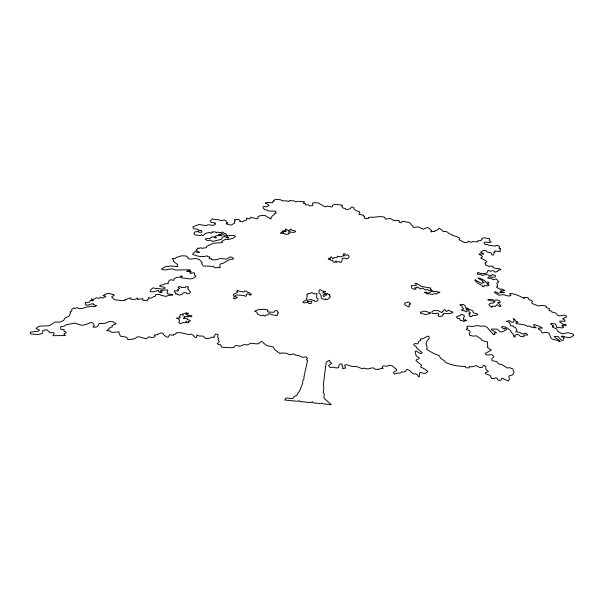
<?xml version="1.0" encoding="UTF-8"?>
<svg xmlns="http://www.w3.org/2000/svg" width="604" height="604" viewBox="0 0 604 604"><rect width="100%" height="100%" fill="white"/><g stroke="black" fill="none" stroke-linecap="round" stroke-linejoin="round"><path stroke-width="0.91" d="M91.521 299.078L91.521 299.848L93.25 300.528L93.016 300.913L90.517 300.422L89.067 302.287L85.798 302.393L85.081 303.11L85.942 304.031L85.557 304.839C88.214 306.311 90.932 302.936 93.673 303.925L93.212 304.726L96.572 305.465C95.243 308.289 90.743 304.733 88.584 306.93C85.572 306.439 83.352 309.089 80.355 308.387L79.29 308.878L77.418 307.572L74.564 308.636L73.922 307.821L71.627 309.459L71.944 310.954L70.026 312.034L70.63 313.083L68.758 316.315L65.028 318.044L63.609 320.52L59.509 322.174L55.16 321.977L49.671 325.518C45.179 326.824 39.615 324.401 36.014 328.387L39.502 330.071L38.331 331.105L30.751 332.094L30.2 332.427L30.819 333.989L37.69 334.525L42.099 333.642L42.982 331.641L42.642 330.531L46.599 329.693L49.218 331.792L49.46 332.661L53.922 332.713L54.277 333.212L52.805 335.688L65.345 335.552L63.888 333.869L66.062 332.842L66.123 332.268L64.092 331.415L64.009 329.444L60.815 329.376L60.528 327.315L61.034 326.719L64.59 325.933L65.934 324.861L74.662 323.072L81.699 325.337L85.602 324.597L90.955 322.498L92.85 323.072L94.398 325.835L92.842 326.892L94.843 327.323L97.644 326.553L98.724 324.031L99.803 323.578L104.907 323.344L109.384 321.517L111.989 321.675L113.19 321.789L114.156 322.959L115.968 323.132L115.575 324.182L112.027 325.473L112.253 326.862L108.78 328.274L109.218 328.961L106.546 330.652L110.426 331.007L110.736 331.777L112.367 332.472L119.079 331.845L119.101 333.551L120.611 336.269L126.583 337.175L127.769 339.569L132.359 339.259L135.606 338.278L136.738 337.092C140.287 335.869 143.057 338.859 146.508 338.595L148.78 336.873L151.974 337.508L154.586 337.017L155.137 336.209L154.201 335.054L157.055 334.797L160.415 333.008L162.853 333.242L163.548 334.578L166.213 336.866L168.282 337.175L169.505 334.737L173.673 335.25L173.665 334.397L175.802 334.08L176.308 332.864C180.37 332.125 184.537 333.34 188.335 334.654L191.113 334.08L193.356 335.356L193.952 336.685L195.666 337.485L196.406 337.455L196.972 334.963L199.139 336.02L202.952 336.073L205.76 338.466L207.889 338.67L213.069 336.941L213.892 337.659L215.364 334.042L217.984 334.291L217.659 337.281L218.535 338.414L218.074 339.214L219.237 341.66L217.281 343.616L218.595 344.597L220.732 344.808L221.457 347.043L223.571 347.353L231.777 347.715L234.095 347.398L235.152 345.767L235.968 345.526L240.196 346.145L243.978 344.574L247.557 344.922L250.773 343.238L256.7 343.887L258.92 343.601L260.075 342.06L261.796 341.487L265.7 344.831L267.844 345.873L273.416 346.99L274.39 349.361L280.105 353.665L280.996 352.978L286.583 353.264L289.724 354.767L293.68 353.952L295.869 355.28L298.859 355.567L302.159 357.274L306.175 356.881L307.481 358.482L306.379 359.682L307.542 360.497L303.918 377.085L304.038 378.565L302.717 380.875L302.589 383.585L299.373 391.513L297.961 392.736A5.965 3.752 1.9 0 1 294.903 396.201L293.937 396.654L293.31 398.172L292.193 398.617L286.923 397.991L285.835 398.255L284.665 400.007L297.274 401.267L299.274 400.739L299.607 401.501L310.667 402.611L312.487 401.698L312.789 402.823L321.252 403.668L321.977 403.064L323.299 403.88L331.279 404.68L324.431 398.587L323.94 397.825L324.235 393.989L323.095 392.215A33.477 20.883 1.8 0 0 323.351 384.74L326.13 362.883L326.379 362.075L329.21 360.286L329.935 360.769L329.935 362.219L331.853 363.306L328.584 365.639L330.275 367.496L334.065 367.164L335.59 367.881L338.051 367.844L338.799 367.564L338.882 365.254L340.596 363.812L342.264 364.325L342.121 366.273L342.951 367.058L342.611 368.787L345.647 367.957L344.65 365.677L344.718 365.126L346.062 364.627L352.698 366.613L356.67 366.5L362.241 368.772L363.533 368.161L367.489 368.923L372.457 367.821L374.035 368.221L374.948 369.172L378.557 369.527L378.806 369.067L383.117 368.266L382.332 368.07L382.257 366.598L383.525 365.873L387.511 366.266L388.591 365.284L391.785 365.601L396.768 369.618L396.707 370.592L394.201 371.822L393.529 372.751L394.404 374.148L396.956 373.212L400.429 373.061L401.509 371.807L403.933 372.049L405.382 371.452L406.681 369.497L407.481 369.58L409.082 370.101L413.211 373.838L415.854 373.982L417.47 374.759L418.444 376.851L419.259 376.805L419.531 373.355L420.158 372.426L424.816 373.634L427.874 371.475L425.057 369.24L420.663 366.99L421.69 365.284L415.997 360.679L416.828 359.463L418.821 358.836L419.236 358.059L416.133 355.658L415.069 351.52L416.058 350.932L419.727 353.234L421.29 353.385L422.279 352.789L416.715 348.047L416.737 347.149L413.891 345.088L413.732 344.174L414.903 343.623L417.983 343.804L418.61 341.653L420.746 340.316L420.195 339.063L423.064 338.678L427.866 336.088L429.029 336.677L429.346 338.044L426.583 341.834L426.024 344.121L427.164 347.081L426.605 349.422L434.329 353.778L439.191 355.567L440.603 358.263L444.665 360.928L445.035 362.219C451.399 365.231 458.391 366.364 465.495 366.507L466.099 367.836L469.119 367.813L469.399 366.568L471.898 366.809L476.246 365.647L479.931 367.587L482.566 367.209L483.457 365.193L484.174 365.367L485.895 366.794L485.963 369.55L488.447 371.392L485.533 372.721L485.246 373.551L490.086 375.431L491.641 378.421L493.815 378.527L495.552 377.817L497.039 378.187L498.368 380.407L500.527 380.286L501.554 379.727L501.75 378.323L502.664 378.406L508.372 381.109L509.534 379.055L508.757 376.685L509.346 375.748L512.524 374.925L514.049 372.396L512.879 368.923L509.225 367.594L507.67 368.138L501.932 364.673L498.368 363.774L496.745 361.57L492.071 360.709L491.852 358.527L493.959 356.858L493.158 355.711L491.913 354.661L487.639 355.039L485.782 354.593L485.231 353.483L491.437 350.01L489.799 349.331L487.096 346.862L487.911 346.039L487.277 344.053L487.745 342.068L481.849 340.49L481.766 339.471L476.405 335.839L473.136 336.156L469.565 335.197L469.217 333.182L470.04 332.396L469.776 330.856L466.197 329.437L467.194 328.455L467.896 328.523L466.764 326.953L467.76 326.077L471.943 326.47L478.126 325.594L480.263 326.273L484.219 325.971L487.118 327.3L493.423 334.563L494.827 334.503L494.155 333.144L496.571 332.781L491.354 329.739L491.626 328.984L497.402 329.233L500.331 331.951L502.928 331.702L506.658 329.414L505.812 328.266L504.619 328.448L504.363 329.203L502.113 327.829L501.501 327.096L501.803 326.741C505.744 325.918 508.206 328.916 510.878 330.977L511.271 332.585L512.985 333.536L513.8 336.783L515.227 336.919L514.638 335.273L517.334 334.435L518.806 334.873L520.452 336.413L522.611 336.715L524.061 336.534L523.457 336.081L523.985 335.069L527.594 335.054L526.945 333.929L525.261 333.234L523.351 334.027L521.244 333.559L520.142 332.479L515.657 331.702L517.016 330.335L515.348 327.3L513.257 326.756L513.476 326.092L510.327 325.616L510.048 323.533L509.104 322.166L506.235 321.305L509.814 320.626L511.226 322.03L513.559 322.249L514.064 320.43L513.173 318.421L515.016 319.599L515.318 320.633L516.526 321.592L517.794 321.879L517.892 322.566L515.627 322.778L516.692 323.82L522.475 324.446L526.326 325.413L527.428 326.462L529.195 325.941L531.256 327.164L535.529 327.745L536.148 327.715L533.853 326.122L533.853 324.408L538.119 325.835L542.558 328.063L538.557 328.198L538.602 329.248L540.837 330.418L541.886 332.615L543.049 332.993L544.498 332.427L547.647 332.547L549.429 333.597L550.493 337.251L551.588 338.701L553.355 339.591L557.945 340.301L558.994 341.487L560.293 341.615C558.994 339.055 555.514 338.852 554.245 336.36L558.036 336.458L561.607 340.384L563.298 340.188L563.283 338.746L564.521 337.968L561.373 336.594L561.773 336.277L562.815 336.02L565.412 337.07L569.972 337.689L573.8 335.386L573.204 334.276C570.372 332.585 566.409 332.555 563.366 333.695L561.448 333.506L557.651 331.226L556.699 329.052L552.388 327.006L552.554 326.334L553.596 326.175L550.637 323.857L551.135 323.314L555.612 324.152L557.024 327.7L559.07 327.209L561.561 327.957L563.177 327.594L563.819 327.051L561.705 325.918L562.505 325.397L566.197 325.397L566.024 324.703L562.845 324.235L559.636 321.66L559.968 321.109L565.087 321.222L564.71 319.992L562.656 318.723L566.469 317.024L566.499 316.043C563.902 313.28 560.082 317.561 557.447 315.197L556.692 313.74L554.955 312.759L551.935 312.109C552.101 309.935 549.104 311.589 548.877 309.98L549.58 308.833L546.159 307.391C547.783 305.503 542.392 305.564 540.957 305.382L538.859 306.122L532.199 303.51L531.784 302.695L532.562 301.396L531.059 300.256L528.923 299.788L528.651 298.316L527.662 297.598L523.902 297.44L524.687 298.044L524.249 298.459C520.021 296.119 515.295 293.974 510.237 293.385L509.64 293.884L510.946 295.552C507.858 297.093 505.148 294.291 502.052 294.729L498.896 295.228L494.54 292.525L494.872 291.573L498.202 293.257L500.844 292.359L504.234 292.638L500.497 291.385L500.867 290.834L504.453 290.501L503.917 289.875L501.418 288.871L500.542 289.527L496.813 287.406C495.824 286.681 498.255 286.704 497.145 285.949L497.59 284.854L496.73 283.223L498.957 281.638L497.726 280.898L497.447 280.045L495.846 278.859L494.117 279.69L492.811 279.493L490.795 278.067L489.24 278.421L487.677 277.983L489.044 276.723L493.649 277.349L495.514 276.458L495.114 275.243L492.268 274.661L491.279 275.583L489.927 275.5L486.726 274.556L483.917 274.828L482.883 275.583L480.391 274.382L477.054 274.118L477.923 272.434C480.709 273.71 484.106 274.307 486.998 272.812L488.123 270.365L490.508 271.294L492.456 270.6L494.238 271.105L494.97 272.125L497.462 271.581L498.519 270.071L500.693 269.86L500.859 269.407C498.436 267.753 494.812 269.278 492.864 267.028L493.03 266.575L491.913 266.009L489.187 266.341L485.699 265.156L485.495 263.518L484.869 263.057L486.658 261.789L485.699 260.505L480.648 258.074L482.143 257.312L482.354 256.217L479.108 254.375L479.176 253.944L483.683 254.178L483.125 253.25L480.829 252.714L480.754 252.057L483.351 250.494L486.212 250.66L486.975 251.928L491.127 252.887L491.852 254.828L492.736 255.205L493.793 254.745L493.838 252.548C496.307 252.782 493.853 251.219 494.986 250.796L499.991 251.853L500.339 250.834L499.818 249.92L500.686 248.961C500.958 247.459 498.806 249.271 499.032 247.882L499.546 246.545L497.907 245.518L496.141 245.473L495.371 246.145L488.425 245.239L487.828 244.544L485.178 244.635L484.499 243.337C482.158 240.452 489.95 243.661 491.173 241.985L489.202 240.437L489.769 239.32L489.353 238.701L483.895 237.727L481.788 238.512L482.128 239.199L481.282 239.637L481.237 240.566L477.719 240.769L477.839 241.728L477.364 241.925L472.706 241.592L470.712 242.332L468.296 241.207L467.488 242.325L464.446 242.536L459.04 239.735L459.75 238.27L457.794 237.1L452.237 235.205L452.041 234.578L449.565 233.823L446.394 231.491L443.162 231.521L442.649 230.562L439.538 228.418L438.579 228.561L438.119 229.648L435.084 230.743L434.774 231.626L433.038 231.377L431.158 231.921L430.871 231.189L431.717 230.728L428.606 227.95L427.481 227.595L424.771 228.365L423.729 229.331L418.353 226.855L413.77 227.504L413.121 227.315L412.993 225.911L411.09 224.794L410.765 223.782L408.991 222.302L401.97 221.321L401.222 222.793L400.12 222.74L399.078 221.887L399.274 220.77L398.685 220.52L393.748 220.498L390.214 218.399L385.405 219.184L384.65 217.334L383.578 216.964L380.369 216.534L372.811 217.349L370.486 217.07L368.161 217.795L368.417 218.384L367.602 218.625L365.382 218.535L364.333 218.082L364.68 216.466L363.51 216.111L363.638 215.303L358.716 214.224L359.878 212.502L359.055 211.483L357.296 211.204L354.91 209.814L353.952 208.659L354.012 207.882L352.925 207.112L351.286 207.074L350.207 208.697L347.24 209.588L346.1 209.52L345.292 208.478L342.664 207.957L342.347 207.059C340.127 206.206 344.59 205.753 341.132 204.967L334.79 204.416L332.842 205.088L332.087 206.998L327.119 206.115L326.213 206.802C324.091 206.862 322.679 205.277 320.822 204.484L318.512 203.019L314.08 202.634L312.593 203.171L312.744 205.609L309.799 205.934L308.803 204.952L305.526 204.779L305.571 203.782L303.223 203.186L304.552 201.812L298.655 201.306L295.522 201.781L293.944 200.898L289.384 200.505L288.931 201.494L288.116 201.487L286.862 200.921L282.219 200.77L280.535 199.743L275.688 199.32L273.914 200.234L273.604 200.641L274.141 201.2L272.819 201.494L272.585 202.838L268.402 202.408L265.058 203.042L266.666 203.556L268.954 205.179L268.795 205.617L266.16 206.938L263.759 206.274L263.208 206.643L263.201 207.98L265.013 209.83L266.719 209.754L268.191 211.007L275.424 211.173L276.028 211.619L275.643 212.525L276.119 213.114L274.186 213.846L274.344 214.616L272.933 215.281L270.902 217.719L271.158 218.557L270.615 218.874L264.869 215.409L263.578 215.394L259.577 215.862L257.78 217.093L258.097 218.354L257.41 218.852L250.524 217.334L249.814 218.995L246.379 218.135L246.711 219.041L245.873 220.747L244.197 220.641L242.536 221.796L239.743 221.426L240.166 220.815L238.633 219.501L235.19 219.32L234.36 219.856L235.417 220.845L234.473 221.449L234.631 223.148L230.924 225.149L226.153 223.888L226.319 223.321L228.01 223.019L226.175 221.864L225.964 220.581L224.273 219.939L220.83 220.8L218.656 219.72L214.465 219.554L212.517 218.784L210.26 221.079L211.053 222.332L215.386 222.997L214.873 223.563L215.454 224.19L213.635 225.352L207.768 224.748L206.198 225.685L198.905 224.477L192.804 227.006L193.959 228.908L197.312 229.112L198.505 230.124L201.789 230.728L201.812 232.253L198.565 232.215L198.731 231.415L198.188 231.007L196.436 231.823L195.228 231.709L193.793 233.378L194.956 234.933L200.218 235.492L201.63 234.624L202.046 235.477L203.14 235.643L205.217 233.431L209.86 232.419C210.592 233.612 212.759 233.378 211.808 231.928L215.432 231.898L216.27 232.842L217.357 232.14L220.143 232.653L222.838 232.064L224.22 233.408C228.161 233.589 226.213 236.262 223.442 234.926L221.857 233.378L221.253 234.201L219.026 234.269L218.64 234.767L221.766 235.22L221.736 235.756L218.58 235.386L214.48 236.398L216.096 237.176L216.119 238.029L212.223 236.738L209.867 238.595L206.296 238.504L205.201 239.312L207.466 240.52L210.773 240.181L212.465 241.479L221.645 239.252L222.174 237.447L224.552 236.315L228.01 238.376C230.275 236.949 226.674 237.742 227.27 236.428L226.417 235.771L233.99 235.424L235.477 236.398L233.25 238.218L228.206 239.569L225.639 239.244L221.66 241.351L222.446 242.204L221.97 242.71L213.733 243.163L209.58 245.02C210.147 245.39 205.873 245.632 206.251 247.655L202.272 248.312L200.762 247.738L199.562 248.259L197.689 248.093L197.84 248.682L196.315 249.603L196.066 250.396L199.69 252.404L197.002 252.676L196.64 251.876L195.13 251.581L192.555 254.133C196.889 256.474 202.423 257.296 207.097 255.862L207.904 256.662L209.966 256.957L209.09 258.61L211.521 258.784L211.362 259.192L212.834 259.954L216.821 259.629L220.626 258.399L226.281 259.176L230.207 256.911L232.412 257.425L233.522 258.723L233.084 259.108C228.048 258.686 225.209 263.503 220.437 263.971L219.765 265.209L220.203 267.768L217.44 267.179L217.04 267.693L214.775 267.753L213.318 266.304L211.166 266.651L209.769 266.137L203.344 266.032L201.547 263.472L202.197 262.672L199.116 259.29L195.379 258.52L190.222 259.108L187.897 258.474L187.957 257.213L185.949 255.93L181.668 255.802L176.428 257.425L175.537 258.399L172.102 258.618L173.673 260.309L173.273 261.132L177.523 264.567L177.719 266.621L169.694 265.866L168.214 266.726L166.311 266.266L161.721 268.84L162.166 269.641L165.307 269.928L171.868 268.825L175.545 270.018L190.034 269.792L190.358 270.607L187.021 271.015L186.779 271.558L190.985 271.377L191.166 271.898L189.913 272.57L190.079 273.446L193.28 272.736L194.654 273.076L194.337 274.782L195.9 276.02C192.51 280.822 186.878 278.104 182.385 277.983L181.313 277.885L180.838 277.1L182.385 276.436L181.245 275.892L179.833 277.153L176.338 277.485L174.043 278.829L173.952 280.233L172.774 280.347L171.838 279.66L169.452 280.256L167.957 282.815L168.388 283.691L164.711 283.752L163.714 284.65L160.619 285.156L159.433 286.122L164.341 287.353L165.058 287.655L164.9 288.297C161.963 290.313 158.973 287.791 155.907 288.455L152.993 287.829L150.728 289.912L150.124 291.649L153.333 291.875L158.512 290.343L158.482 291.536L160.453 292.623L162.257 292.042L160.203 291.702L160.626 290.539L167.308 289.829L167.731 290.388L166.923 293.008L168.524 294.065L172.752 294.541L172.623 295.13L168.32 295.409L166.04 296.413L161.102 295.333L159.72 294.442L155.779 294.526L155.054 296.587L153.945 296.564L150.902 298.195L148.237 297.629L148.962 298.701L147.542 299.576L147.082 300.777L142.854 300.211L142.937 298.67L137.901 299.425L137.448 299.229L137.908 298.338L137.085 298.029L135.93 299.161L133.914 299.508L130.607 299.116L131.045 298.3L130.305 297.848L124.93 299.977L125.209 300.233L121.759 300.611L114.745 299.773L111.612 296.904L114.39 295.009L108.66 293.28L108.018 293.763L107.051 293.529L102.982 295.643L105.874 296.217L103.186 297.991L101.789 298.006L100.664 297.243L99.079 298.21L96.444 297.81L93.628 299.433L91.521 299.078M430.29 312.91L429.738 313.574L425.556 314.556L420.49 313.114L420.331 312.034L421.713 312.109L423.661 311.181L426.145 311.415L430.29 312.91M463.615 318.202L463.638 320.105L465.752 319.788L466.741 320.649L464.506 320.649L464.28 321.456L463.54 321.487L462.271 320.543L460.414 320.573L459.561 318.482L457.326 318.278L456.533 317.024L457.054 316.368L460.595 315.484L460.565 314.873L462 314.307C462.875 314.994 465.888 316.096 463.993 316.858L463.615 318.202M426.243 293.053L426.922 293.771L432.766 294.344L434.125 293.582L436.684 294.012L437.59 292.91C445.548 292.593 430.176 290.29 430.388 292.155L428.349 293.053L426.552 292.23L424.325 292.389L426.243 293.053M325.526 293.363L325.518 293.884L322.989 295.062L323.102 296.27L324.408 296.345L325.564 294.994L326.87 295.114L326.356 293.786L327.255 293.348L328.168 294.261L330.071 294.744L329.172 295.145L330.547 296.874L327.428 299.539L326.1 299.508L325.805 298.799L325.465 299.312L323.54 299.312L321.275 298.066L320.845 295.039L318.995 292.676L319.116 290.381L319.456 289.89L321.086 289.912L321.789 290.924L325.058 291.4L325.632 291.845L324.257 291.762L322.664 292.834L325.526 293.363M283.593 232.072L280.958 232.517L280.445 233.174L282.091 233.688L284.318 233.333L285.035 234.231L286.802 234.352L289.407 233.559C288.251 232.834 289.293 232.789 288.84 232.102L288.848 231.128L286.666 229.339L285.594 229.097L285.42 229.686L286.047 230.192L285.526 230.449C281.879 230.283 289.603 232.132 284.25 231.551L283.012 230.743L281.819 231.128L283.593 232.072M416.669 287.693L414.533 287.912L416.073 289.18L413.151 289.074L411.543 287.851L411.241 285.639L416.337 285.526L416.216 284.371L415.001 283.412L417.1 283.518L421.109 286.409L430.946 288.085L430.161 288.886L432.472 290.592L428.817 290.554L427.307 289.414L425.639 290.094L422.657 288.078L420.671 288.848L419.72 288.72L418.179 287.255L417.16 287.081L416.669 287.693M410.282 303.714L408.848 302.151L407.791 302.053C406.416 303.329 403.812 301.804 404.808 304.839L408.621 306.983L409.535 306.485L408.991 304.695L410.161 304.469L410.282 303.714M443.117 314.39L442.536 315.862L439.553 316.609L437.885 315.598L438.889 314.276L438.043 313.121L434.971 313.68L432.2 313.31L431.777 311.868L433.815 310.494L438.006 310.607L441.728 312.623L442.43 312.019L442.211 311.332L443.63 311.015L444.204 309.739L445.125 309.875L446.515 311.558L448.704 310.207L452.894 312.381L452.366 312.049L452.404 312.721L449.467 313.687L443.91 313.506L443.117 314.39M306.923 294.752L307.187 296.632L306.281 299.894L303.842 301.253L302.876 302.491L304.635 302.929L306.651 302.211L307.776 302.423L309.089 303.616L311.181 303.434A5.647 3.08 2.6 0 0 311.611 301.351L308.433 301.63L307.308 301.419L307.255 300.777L307.391 300.158L311.234 299.41L312.698 300.339L314.231 300.43C314.125 302.098 317.183 301.404 317.847 300.347L318.089 299.108L316.496 297.342L317.032 293.635L314.661 293.974L311.626 292.472L310.35 293.529L307.942 293.612L306.923 294.752M472.539 315.492L471.52 316.655L469.187 316.126L469.995 314.835L468.538 313.755L470.607 312.819L468.961 311.913L468.772 310.222L467.541 309.18L465.971 309.15L467.375 310.796L466.892 311.724L465.45 311.739L464.499 310.72L461.886 310.592L461.577 309.814L463.185 309.263L463.547 308.448L462.068 307.579L462.256 305.994L460.391 305.314L459.954 304.59L463.449 304.363L465.518 306.288L465.85 308.251L467.609 308.123C468.779 310.229 474.065 309.837 473.098 312.109L473.642 312.872L477.613 314.065L477.666 314.676L474.971 315.567L472.539 315.492M233.257 294.518L234.352 296.934L233.559 298.497L234.865 298.837L237.364 297.561L234.881 296.119L236.572 294.873L243.888 295.522L245.435 296.307L246.409 295.975L246.326 294.307L247.142 293.959L248.033 293.876L250.328 295.273L251.551 294.375L249.86 293.544L249.565 292.759L247.587 292.359L246.56 291.219L244.665 291.09L244.076 291.906L240.46 291.573L237.387 290.365L236.587 291.083L237.885 292.042L233.257 294.518M344.159 255.379L344.053 256.043L342.71 255.93L340.958 256.904L337.319 256.239L337.13 257.357L336.134 257.832L334.714 257.478L333.612 257.893L333.491 258.565L332.683 258.61L331.604 257.032L330.698 257.01L329.897 258.248L330.388 258.686L328.176 258.889L330.335 259.546L330.66 260.264L332.819 260.399L333.083 262.098L335.847 262.113L335.696 261.003L336.451 261.298L336.632 262.242L339.055 261.532L340.075 262.317L341.358 262.204L342.332 259.697L342.03 258.754L344.076 258.082L347.164 258.814L348.146 258.331L349.218 256.443L348.297 254.963L345.767 255.243L345.178 253.907L343.85 253.733L343.2 254.292L344.159 255.379M185.964 322.211L185.881 322.657L183.11 322.612L180.09 323.631L178.716 322.189L179.833 320.256L178.422 318.942L176.209 318.112L179.637 317.938L180.083 317.591L179.245 316.79L180.135 316.322L179.796 315.514L180.505 314.533L183.359 315.19L182.423 314.171L186.417 312.804L188.561 313.499L185.934 313.959L185.941 314.397L188.071 314.926L187.806 315.567L188.523 315.741L189.467 315.341L191.672 315.711L191.83 316.775L184.469 316.511L183.873 317.009A1.314 0.732 -2.6 0 1 184.522 317.576L183.359 318.467L186.258 318.134L187.21 318.444L187.149 319.561L190.215 320.309L190.237 320.981L188.305 321.585L188.984 322.619L187.104 322.83L186.825 321.328L186.017 321.366L185.964 322.211M188.206 289.24L190.622 292.253L188.773 293.665L187.066 293.687L186.092 292.804L184.816 292.623L183.359 292.849L182.295 294.224L179.32 295.054L177.38 294.563L177.131 293.612L175.59 294.02L175.696 292.804L174.397 291.702L174.503 290.743L177.961 291.068L178.49 290.388L177.41 289.799L179.766 288.334L178.15 287.466L178.573 286.794L179.932 286.5L181.872 287.632C182.967 287.013 184.077 287.761 185.579 287.323L185.994 286.643L188.561 286.885L187.935 288.078L188.206 289.24M474.971 280.09L477.236 282.921L482.166 285.639L483.041 286.787L484 286.598L484.317 285.33L487.33 285.956L489.263 285.073L486.96 284.001L486.899 283.487L488.832 283.351L488.628 282.249L487.836 281.909L486.175 282.453L484.302 280.399C480.512 278.074 472.97 276.202 483.019 280.89L482.679 281.94L484.242 282.551L481.396 283.299L476.299 280.784L475.839 279.818L474.971 280.09M295.537 231.332L294.873 232.23L290.033 232.306L290.041 230.977L288.991 230.351L291.075 229.09L292.049 230.328L294.82 230.728L295.537 231.332M278.202 312.985L277.161 314.495L277.395 315.243L276.783 315.545L271.128 314.578L269.897 313.627L268.667 313.808L268.123 314.956L265.949 315.046L264.771 316.141L263.616 315.303L261.336 315.749L257.878 314.39L256.647 312.117L254.586 311.203L258.263 309.663L263.352 309.323L267.172 309.686L268.101 310.539L267.504 311.136L267.715 311.868L268.516 312.057L273.37 312.283L274.548 311.86L275.069 310.728L276.617 310.524L277.515 311.136L278.202 312.985M494.835 301.675L493.717 302.981L490.169 303.336L488.915 304.582L490.614 306.689L491.83 307.096L492.26 307.134L491.867 306.462L492.26 306.1L495.688 306.356L496.48 304.945L497.198 304.786L500.074 306.59L500.98 306.22L499.561 304.144L497.485 302.71L500.376 302.242L499.327 300.573L497.266 299.992L493.732 300.286L492.071 299.463L487.889 299.524L488.04 299.984L494.835 301.675"/></g></svg>
